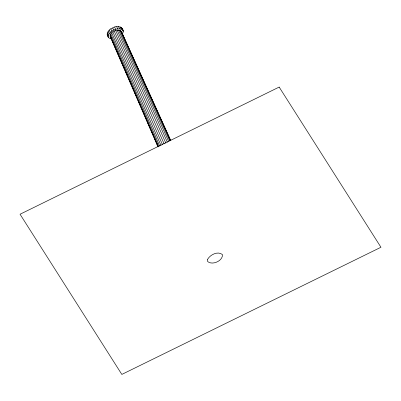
<?xml version="1.0" encoding="UTF-8"?>
<svg xmlns="http://www.w3.org/2000/svg" width="401" height="401" viewBox="0 0 401 401"><rect width="100%" height="100%" fill="white"/><g stroke="black" fill="none" stroke-linecap="round" stroke-linejoin="round"><path stroke-width="0.6" d="M111.874 38.897C104.476 38.346 106.962 29.228 112.726 27.95C117.172 24.205 126.19 28.005 122.34 34M108.3 37.308C107.779 30.987 118.45 26.326 123.102 30.381M157.924 146.681L110.16 36.436C109.769 31.709 117.759 28.215 121.237 31.253L170.811 140.651M107.318 35.093L108.085 35.93M170.52 140.445L121.237 31.253M120.666 30.631L170.525 140.776M119.754 30.225L169.723 140.876M118.561 30.065L168.59 141.262M117.177 30.165L167.362 142.235M115.694 30.516L165.884 143.212M122.626 29.794L123.363 31.453M121.353 27.333L122.335 29.549M120.135 26.792L121.112 29.007M118.546 26.581L119.528 28.797M116.696 26.712L117.678 28.927M114.711 27.183L115.694 29.393M112.726 27.95L113.709 30.165M110.882 28.972L111.864 31.188M109.293 30.175L110.275 32.391M108.08 31.478L109.057 33.694M107.313 32.792L108.295 35.002M107.052 34.025L108.034 36.24M114.21 31.093L164.149 143.889M112.826 31.854L162.535 144.781M111.638 32.757L161.022 145.543M110.731 33.729L159.708 146.109M110.16 34.712L158.791 146.681M110.736 37.062L111.734 39.363M112.23 40.511L112.977 42.235M114.225 45.107L115.719 48.556M116.22 49.704L116.967 51.428M117.463 52.581L118.21 54.305M119.458 57.178L120.952 60.626M121.453 61.774L122.2 63.498M123.944 67.523L124.942 69.819M125.438 70.972L126.19 72.696M126.686 73.844L127.433 75.568M129.177 79.593L130.175 81.889M130.676 83.042L131.423 84.766M133.167 88.786L133.663 89.934M134.661 92.235L135.408 93.959M135.909 95.107L136.656 96.831M138.4 100.857L139.398 103.157M139.899 104.305L140.646 106.029M142.39 110.049L142.886 111.202M143.884 113.498L144.631 115.222M145.132 116.375L145.879 118.1M146.375 119.247L146.876 120.395M147.623 122.12L148.621 124.42M149.117 125.568L149.869 127.292M151.613 131.317L152.109 132.465M153.107 134.766L153.854 136.49M154.355 137.638L155.102 139.363M156.846 143.388L157.844 145.683M109.964 35.634L158.189 146.896M122.12 28.17L122.38 29.238M207.673 259.221L207.412 260.455L207.673 261.522C212.314 265.572 222.966 260.916 222.445 254.61C217.949 250.785 210.279 254.64 207.673 259.221M279.171 87.077L20.05 214.239L121.829 374.419L380.95 247.257L279.171 87.077"/></g></svg>
